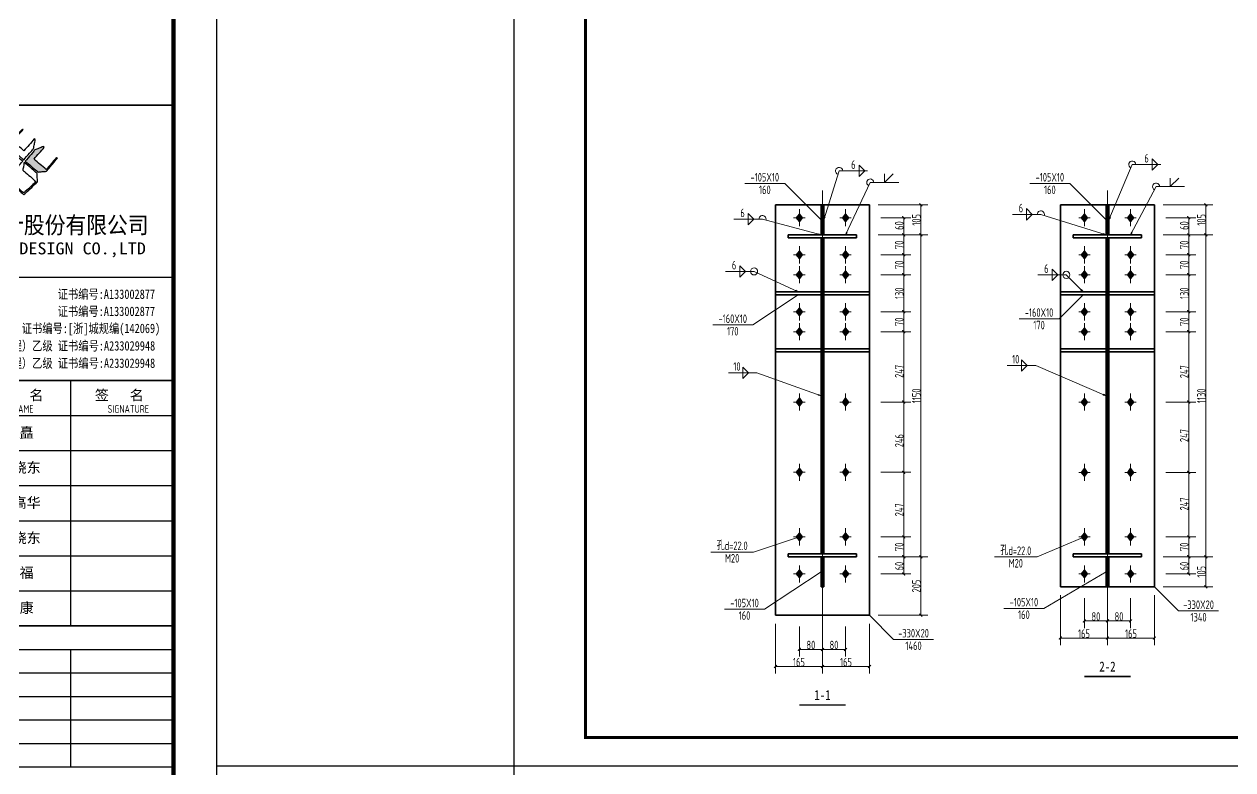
# Model space of a CAD drawing. Extents: x 14475413 to 15955882, y -732572 to -282951.
# Drawn here: x 15542548 to 15584954, y -526357 to -500193 of the extents above; entities that cross this region are included whole.
import ezdxf
from ezdxf.enums import TextEntityAlignment as Align

# ---------------------------------------------------------------- set-up
doc = ezdxf.new("R2010")
doc.units = 0
doc.header["$LTSCALE"] = 1000
doc.header["$MEASUREMENT"] = 0
doc.linetypes.add('线型6', pattern=[8.75, 5, -1.25, 1.25, -1.25])
for name, color, linetype, lineweight in [('10', 7, 'Continuous', 35), ('20', 2, 'Continuous', 35), ('尺寸标注', 9, 'Continuous', 18), ('焊缝标注', 9, 'Continuous', 18), ('螺栓孔标注', 9, 'Continuous', 18), ('钢板标注', 9, 'Continuous', 18)]:
    doc.layers.add(name, color=color, linetype=linetype, lineweight=lineweight)
for name, color, linetype in [('3T_WOOD', 21, 'Continuous'), ('BALCONY', 6, 'Continuous'), ('PUB_TITLE', 4, 'Continuous'), ('TK', 4, 'Continuous')]:
    doc.layers.add(name, color=color, linetype=linetype)
doc.styles.add('-宋体', font='', dxfattribs={"width": 0.8})
doc.styles.add('FromPkpm', font='Pkpmeng', dxfattribs={"width": 0.7, "bigfont": 'hztxt'})
doc.styles.add('HT', font='simhei.ttf', dxfattribs={"width": 0.8})
doc.styles.add('TSSD_REIN', font='tssdeng.shx', dxfattribs={"width": 0.7, "bigfont": 'tssdchn.shx'})
doc.styles.add('图框字体', font='', dxfattribs={"width": 0.8})
doc.styles.add('图签宋体', font='', dxfattribs={"height": 300})
doc.styles.add('图签黑体', font='simhei.ttf', dxfattribs={"height": 550})
doc.styles.get('-宋体').set_extended_font_data('SimSun')
doc.styles.get('图框字体').set_extended_font_data('NSimSun')
doc.styles.get('图签宋体').set_extended_font_data('NSimSun')

# ---------------------------------------------------------------- blocks, each defined once
blk = doc.blocks.new('_ArchTick')
at = {"color": 0, "linetype": 'ByBlock', "const_width": 0.4}
blk.add_lwpolyline([(-0.5, -0.5), (0.5, 0.5)], dxfattribs=at)
blk = doc.blocks.new('GeYuanFrame_62584068', base_point=(20.09, 4.53))
at = {"layer": 'TK'}
blk.add_lwpolyline([(20.09, 4.53), (20.09, 598.53), (1491.09, 598.53), (1491.09, 4.53)], close=True, dxfattribs=at)
at = {"layer": 'TK', "const_width": 1}
blk.add_lwpolyline([(45.09, 588.53), (1481.09, 588.53), (1481.09, 14.53), (45.09, 14.53)], close=True, dxfattribs=at)
blk = doc.blocks.new('A$C053D6479')
at = {"layer": 'PUB_TITLE'}
h = blk.add_hatch(color=256, dxfattribs=at)
h.dxf.hatch_style = 1
edge = h.paths.add_edge_path()
edge.add_spline(control_points=[(1026, 827), (1105, 920), (1188, 1008), (1266, 1102)], knot_values=[13, 13, 13, 13, 14, 14, 14, 14], degree=3, periodic=0)
edge.add_spline(control_points=[(1266, 1102), (1258, 1111), (1249, 1119), (1239, 1116)], knot_values=[12, 12, 12, 12, 13, 13, 13, 13], degree=3, periodic=0)
edge.add_spline(control_points=[(1239, 1116), (1210, 1107), (1179, 1092), (1144, 1077)], knot_values=[11, 11, 11, 11, 12, 12, 12, 12], degree=3, periodic=0)
edge.add_spline(control_points=[(1144, 1077), (1109, 1063), (1069, 1053), (1047, 1038)], knot_values=[10, 10, 10, 10, 11, 11, 11, 11], degree=3, periodic=0)
edge.add_spline(control_points=[(1047, 1038), (1028, 1026), (1007, 992), (991, 972)], knot_values=[9, 9, 9, 9, 10, 10, 10, 10], degree=3, periodic=0)
edge.add_spline(control_points=[(991, 972), (942, 913), (899, 868), (849, 810)], knot_values=[8, 8, 8, 8, 9, 9, 9, 9], degree=3, periodic=0)
edge.add_spline(control_points=[(849, 810), (842, 801), (822, 776), (822, 775)], knot_values=[7, 7, 7, 7, 8, 8, 8, 8], degree=3, periodic=0)
edge.add_spline(control_points=[(822, 775), (823, 771), (848, 752), (859, 744)], knot_values=[6, 6, 6, 6, 7, 7, 7, 7], degree=3, periodic=0)
edge.add_spline(control_points=[(859, 744), (949, 670), (1035, 592), (1122, 521)], knot_values=[5, 5, 5, 5, 6, 6, 6, 6], degree=3, periodic=0)
edge.add_spline(control_points=[(1122, 521), (1153, 527), (1185, 530), (1217, 533)], knot_values=[4, 4, 4, 4, 5, 5, 5, 5], degree=3, periodic=0)
edge.add_spline(control_points=[(1217, 533), (1246, 535), (1293, 532), (1316, 542)], knot_values=[3, 3, 3, 3, 4, 4, 4, 4], degree=3, periodic=0)
edge.add_spline(control_points=[(1316, 542), (1327, 547), (1338, 565), (1349, 579)], knot_values=[2, 2, 2, 2, 3, 3, 3, 3], degree=3, periodic=0)
edge.add_spline(control_points=[(1349, 579), (1423, 670), (1507, 759), (1572, 848)], knot_values=[1, 1, 1, 1, 2, 2, 2, 2], degree=3, periodic=0)
edge.add_spline(control_points=[(1572, 848), (1564, 852), (1561, 861), (1551, 862)], knot_values=[0, 0, 0, 0, 1, 1, 1, 1], degree=3, periodic=0)
edge.add_spline(control_points=[(1551, 862), (1469, 769), (1393, 671), (1310, 579)], knot_values=[15, 15, 15, 15, 16, 16, 16, 16], degree=3, periodic=0)
edge.add_spline(control_points=[(1310, 579), (1216, 662), (1118, 742), (1026, 827)], knot_values=[14, 14, 14, 14, 15, 15, 15, 15], degree=3, periodic=0)
at = {"layer": 'TK'}
for points, knots in [([(1031, 1298), (1066, 1286), (1054, 1262), (1045, 1224), (1036, 1188), (1031, 1158), (1024, 1121), (1020, 1104), (1017, 1085), (1012, 1071), (1004, 1052), (976, 1026), (956, 1003), (906, 946), (866, 899), (814, 839), (806, 829), (789, 806), (787, 806), (777, 804), (728, 856), (719, 864), (651, 922), (580, 978), (514, 1036), (509, 1106), (488, 1176), (479, 1247), (570, 1343), (663, 1436), (758, 1526), (764, 1523), (768, 1518), (774, 1515), (693, 1422), (599, 1343), (520, 1249), (607, 1171), (698, 1096), (789, 1021), (874, 1109), (950, 1206), (1031, 1298)], [0, 0, 0, 0, 1, 1, 1, 2, 2, 2, 3, 3, 3, 4, 4, 4, 5, 5, 5, 6, 6, 6, 7, 7, 7, 8, 8, 8, 9, 9, 9, 10, 10, 10, 11, 11, 11, 12, 12, 12, 13, 13, 13, 14, 14, 14, 14]), ([(555, 949), (624, 891), (699, 833), (760, 773), (689, 691), (614, 604), (539, 517), (529, 505), (516, 487), (506, 482), (492, 475), (469, 472), (452, 467), (416, 456), (383, 448), (342, 438), (323, 433), (297, 422), (293, 440), (291, 452), (313, 470), (322, 480), (400, 566), (477, 652), (553, 736), (460, 815), (366, 894), (270, 970), (183, 883), (101, 791), (16, 703), (-18, 714), (9, 735), (28, 755), (103, 838), (192, 930), (266, 1005), (319, 1009), (387, 1005), (442, 1007), (456, 1008), (472, 1011), (485, 1007), (507, 1000), (534, 967), (555, 949)], [0, 0, 0, 0, 1, 1, 1, 2, 2, 2, 3, 3, 3, 4, 4, 4, 5, 5, 5, 6, 6, 6, 7, 7, 7, 8, 8, 8, 9, 9, 9, 10, 10, 10, 11, 11, 11, 12, 12, 12, 13, 13, 13, 14, 14, 14, 15, 15, 15, 15]), ([(1551, 862), (1561, 861), (1564, 852), (1572, 848), (1507, 759), (1423, 670), (1349, 579), (1338, 565), (1327, 547), (1316, 542), (1293, 532), (1246, 535), (1217, 533), (1185, 530), (1153, 527), (1122, 521), (1035, 592), (949, 670), (859, 744), (848, 752), (823, 771), (822, 775), (822, 776), (842, 801), (849, 810), (899, 868), (942, 913), (991, 972), (1007, 992), (1028, 1026), (1047, 1038), (1069, 1053), (1109, 1063), (1144, 1077), (1179, 1092), (1210, 1107), (1239, 1116), (1249, 1119), (1258, 1111), (1266, 1102), (1188, 1008), (1105, 920), (1026, 827), (1118, 742), (1216, 662), (1310, 579), (1393, 671), (1469, 769), (1551, 862)], [0, 0, 0, 0, 1, 1, 1, 2, 2, 2, 3, 3, 3, 4, 4, 4, 5, 5, 5, 6, 6, 6, 7, 7, 7, 8, 8, 8, 9, 9, 9, 10, 10, 10, 11, 11, 11, 12, 12, 12, 13, 13, 13, 14, 14, 14, 15, 15, 15, 16, 16, 16, 16]), ([(1097, 490), (1100, 425), (1106, 361), (1107, 294), (1018, 207), (925, 121), (830, 33), (818, 21), (800, 0), (787, 0), (768, -1), (725, 49), (712, 60), (662, 103), (616, 143), (568, 186), (545, 207), (518, 224), (499, 250), (501, 259), (511, 261), (516, 267), (609, 192), (696, 111), (785, 33), (883, 118), (977, 208), (1070, 298), (992, 373), (892, 456), (803, 534), (791, 544), (768, 561), (766, 569), (761, 588), (776, 634), (780, 655), (785, 690), (788, 721), (795, 746), (897, 661), (998, 576), (1097, 490)], [0, 0, 0, 0, 1, 1, 1, 2, 2, 2, 3, 3, 3, 4, 4, 4, 5, 5, 5, 6, 6, 6, 7, 7, 7, 8, 8, 8, 9, 9, 9, 10, 10, 10, 11, 11, 11, 12, 12, 12, 13, 13, 13, 14, 14, 14, 14])]:
    blk.add_open_spline(points, degree=3, knots=knots, dxfattribs=at)
blk = doc.blocks.new('GeYuanFrame_55736273', base_point=(20.09, 4.53))
at = {"layer": 'PUB_TITLE'}
for points in [[(1037.09, 235.33), (1037.09, 292.73)], [(1037.09, 202.33), (1037.09, 229.83)]]:
    blk.add_lwpolyline(points, dxfattribs=at)
at = {"layer": 'TK'}
for p, q in [((991.09, 316.93), (1061.09, 316.93)), ((991.09, 284.53), (1061.09, 284.53)), ((991.09, 276.33), (1061.09, 276.33)), ((991.09, 268.13), (1061.09, 268.13)), ((991.09, 259.93), (1061.09, 259.93)), ((991.09, 251.73), (1061.09, 251.73)), ((991.09, 243.53), (1061.09, 243.53)), ((991.09, 235.33), (1061.09, 235.33)), ((991.09, 235.33), (1061.09, 235.33))]:
    blk.add_line(p, q, dxfattribs=at)
blk.add_lwpolyline([(20.09, 4.53), (20.09, 598.53), (1071.09, 598.53), (1071.09, 4.53)], close=True, dxfattribs=at)
at = {"layer": 'TK', "const_width": 1}
blk.add_lwpolyline([(45.09, 588.53), (1061.09, 588.53), (1061.09, 14.53), (45.09, 14.53)], close=True, dxfattribs=at)
at = {"layer": 'TK', "const_width": 0.35}
for points in [[(991.09, 357.14), (1061.09, 357.14)], [(991.09, 292.73), (1061.09, 292.73)], [(991.09, 292.73), (1061.09, 292.73)], [(991.09, 235.33), (1061.09, 235.33)], [(991.09, 202.33), (1061.09, 202.33)]]:
    blk.add_lwpolyline(points, dxfattribs=at)
at = {"layer": 'TK'}
for points in [[(991.09, 292.73), (1061.09, 292.73)], [(991.09, 235.33), (1061.09, 235.33)], [(991.09, 229.83), (1061.09, 229.83)], [(991.09, 224.33), (1061.09, 224.33)], [(991.09, 218.83), (1061.09, 218.83)], [(991.09, 213.33), (1061.09, 213.33)], [(991.09, 207.83), (1061.09, 207.83)], [(991.09, 202.33), (1061.09, 202.33)]]:
    blk.add_lwpolyline(points, dxfattribs=at)
at = {"layer": 'PUB_TITLE', "xscale": 0.01000000000021828, "yscale": 0.01000000000021828, "zscale": 0.01}
blk.add_blockref('A$C053D6479', (1018.19, 336.27), dxfattribs=at)
at = {"layer": 'TK'}
for s, height, style, width, p in [('浙江华越设计股份有限公司', 3.96, 'HT', 0.9, (1026.07, 329.16)), ('ZHEJIANG HOY DESIGN CO.,LTD', 2.8, '图签黑体', 1.11, (1026.06, 323.29))]:
    blk.add_text(s, height=height, dxfattribs=dict(at, style=style, width=width)).set_placement(p, align=Align.MIDDLE)
for s, height, style, width, p in [('建筑行业（建筑工程）甲级           证书编号:A133002877', 2.2, '-宋体', 0.8, (992, 311.83)), ('风景园林工程设计专项甲级           证书编号:A133002877', 2.2, '-宋体', 0.8, (992, 307.81)), ('城乡规划编制资质乙级        证书编号:[浙]城规编(142069)', 2.2, '-宋体', 0.8, (992, 303.82)), ('市政行业（给水工程、排水工程）乙级 证书编号:A233029948', 2.2, '-宋体', 0.8, (992, 299.74)), ('市政行业（道路工程、桥梁工程）乙级 证书编号:A233029948', 2.2, '-宋体', 0.8, (992, 295.69)), ('NAME', 1.8, 'TSSD_REIN', 0.7, (1023.51, 285.17)), ('SIGNATURE', 1.8, 'TSSD_REIN', 0.7, (1045.66, 285.17))]:
    blk.add_text(s, height=height, dxfattribs=dict(at, style=style, width=width)).set_placement(p)
at = {"layer": 'TK', "style": '图签宋体'}
for s, p in [('姓   名', (1019.2, 288.09)), ('签   名', (1042.68, 288.09))]:
    blk.add_text(s, height=2.4, dxfattribs=at).set_placement(p)
at = {"layer": 'TK', "char_height": 2.4, "width": 24, "attachment_point": 5, "style": '图签宋体'}
for s, insert in [('张矗', (1025.09, 280.4)), ('顾晓东', (1025.09, 272.23)), ('钟高华', (1025.09, 264.03)), ('顾晓东', (1025.09, 255.76)), ('李福', (1025.09, 247.63)), ('杨康', (1025.09, 239.43))]:
    blk.add_mtext(s, dxfattribs=dict(at, insert=insert))

msp = doc.modelspace()

# ---------------------------------------------------------------- hatches: boundary and pattern name
at = {"layer": '10'}
for points in [[(15569745.6, -506854.9), (15569645.6, -506984.9), (15569745.6, -507114.9), (15569845.6, -506984.9)], [(15571365.6, -506854.9), (15571265.6, -506984.9), (15571365.6, -507114.9), (15571465.6, -506984.9)], [(15579745.6, -506854.9), (15579645.6, -506984.9), (15579745.6, -507114.9), (15579845.6, -506984.9)], [(15581365.6, -506854.9), (15581265.6, -506984.9), (15581365.6, -507114.9), (15581465.6, -506984.9)], [(15569745.6, -508154.9), (15569645.6, -508284.9), (15569745.6, -508414.9), (15569845.6, -508284.9)], [(15571365.6, -508154.9), (15571265.6, -508284.9), (15571365.6, -508414.9), (15571465.6, -508284.9)], [(15579745.6, -508154.9), (15579645.6, -508284.9), (15579745.6, -508414.9), (15579845.6, -508284.9)], [(15581365.6, -508154.9), (15581265.6, -508284.9), (15581365.6, -508414.9), (15581465.6, -508284.9)], [(15569745.6, -508854.9), (15569645.6, -508984.9), (15569745.6, -509114.9), (15569845.6, -508984.9)], [(15571365.6, -508854.9), (15571265.6, -508984.9), (15571365.6, -509114.9), (15571465.6, -508984.9)], [(15579745.6, -508854.9), (15579645.6, -508984.9), (15579745.6, -509114.9), (15579845.6, -508984.9)], [(15581365.6, -508854.9), (15581265.6, -508984.9), (15581365.6, -509114.9), (15581465.6, -508984.9)], [(15569745.6, -510154.9), (15569645.6, -510284.9), (15569745.6, -510414.9), (15569845.6, -510284.9)], [(15571365.6, -510154.9), (15571265.6, -510284.9), (15571365.6, -510414.9), (15571465.6, -510284.9)], [(15579745.6, -510154.9), (15579645.6, -510284.9), (15579745.6, -510414.9), (15579845.6, -510284.9)], [(15581365.6, -510154.9), (15581265.6, -510284.9), (15581365.6, -510414.9), (15581465.6, -510284.9)], [(15569745.6, -510854.9), (15569645.6, -510984.9), (15569745.6, -511114.9), (15569845.6, -510984.9)], [(15571365.6, -510854.9), (15571265.6, -510984.9), (15571365.6, -511114.9), (15571465.6, -510984.9)], [(15579745.6, -510854.9), (15579645.6, -510984.9), (15579745.6, -511114.9), (15579845.6, -510984.9)], [(15581365.6, -510854.9), (15581265.6, -510984.9), (15581365.6, -511114.9), (15581465.6, -510984.9)], [(15569745.6, -513320.9), (15569645.6, -513450.9), (15569745.6, -513580.9), (15569845.6, -513450.9)], [(15571365.6, -513320.9), (15571265.6, -513450.9), (15571365.6, -513580.9), (15571465.6, -513450.9)], [(15579745.6, -513321.9), (15579645.6, -513451.9), (15579745.6, -513581.9), (15579845.6, -513451.9)], [(15581365.6, -513321.9), (15581265.6, -513451.9), (15581365.6, -513581.9), (15581465.6, -513451.9)], [(15569745.6, -515786.9), (15569645.6, -515916.9), (15569745.6, -516046.9), (15569845.6, -515916.9)], [(15571365.6, -515786.9), (15571265.6, -515916.9), (15571365.6, -516046.9), (15571465.6, -515916.9)], [(15579745.6, -515788.9), (15579645.6, -515918.9), (15579745.6, -516048.9), (15579845.6, -515918.9)], [(15581365.6, -515788.9), (15581265.6, -515918.9), (15581365.6, -516048.9), (15581465.6, -515918.9)], [(15569745.6, -518052.4), (15569645.6, -518182.4), (15569745.6, -518312.4), (15569845.6, -518182.4)], [(15571365.6, -518052.4), (15571265.6, -518182.4), (15571365.6, -518312.4), (15571465.6, -518182.4)], [(15579745.6, -518052.4), (15579645.6, -518182.4), (15579745.6, -518312.4), (15579845.6, -518182.4)], [(15581365.6, -518052.4), (15581265.6, -518182.4), (15581365.6, -518312.4), (15581465.6, -518182.4)], [(15569745.6, -519352.4), (15569645.6, -519482.4), (15569745.6, -519612.4), (15569845.6, -519482.4)], [(15571365.6, -519352.4), (15571265.6, -519482.4), (15571365.6, -519612.4), (15571465.6, -519482.4)], [(15579745.6, -519352.4), (15579645.6, -519482.4), (15579745.6, -519612.4), (15579845.6, -519482.4)], [(15581365.6, -519352.4), (15581265.6, -519482.4), (15581365.6, -519612.4), (15581465.6, -519482.4)]]:
    msp.add_hatch(color=1, dxfattribs=at).paths.add_polyline_path(points)
at = {"layer": '焊缝标注'}
for points in [[(15570605.6, -507059.9), (15570649.7, -506968.9), (15570621.1, -506960)], [(15580605.6, -507059.9), (15580658.4, -506973.7), (15580630.8, -506962)], [(15570505.6, -507584.9), (15570412.9, -507544.5), (15570405.1, -507573.5)], [(15571365.6, -507584.9), (15571421.9, -507500.9), (15571394.7, -507488.1)], [(15580505.6, -507584.9), (15580414.7, -507540.6), (15580405.7, -507569.2)], [(15581365.6, -507584.9), (15581425.7, -507503.5), (15581399.1, -507489.5)], [(15569705.6, -509584.9), (15569621.1, -509529.3), (15569608.6, -509556.5)], [(15579705.6, -509584.9), (15579645.6, -509503.5), (15579624.4, -509524.7)], [(15570505.6, -513233.7), (15570416.6, -513185.7), (15570406.5, -513213.9)], [(15580505.6, -513233.7), (15580419.7, -513180.3), (15580407.9, -513207.8)]]:
    msp.add_hatch(color=256, dxfattribs=at).paths.add_polyline_path(points)

# ---------------------------------------------------------------- linework, layer by layer
at = {"layer": '10', "linetype": '线型6', "lineweight": 18, "ltscale": 100}
for p, q in [((15570555.6, -521432.4), (15570555.6, -506032.4)), ((15580555.6, -520432.4), (15580555.6, -506032.4))]:
    msp.add_line(p, q, dxfattribs=at)
at = {"layer": '10', "color": 9, "lineweight": 18, "ltscale": 100}
for p, q in [((15569745.6, -506684.9), (15569745.6, -507284.9)), ((15571365.6, -506684.9), (15571365.6, -507284.9)), ((15579745.6, -506684.9), (15579745.6, -507284.9)), ((15581365.6, -506684.9), (15581365.6, -507284.9)), ((15569945.6, -506984.9), (15569545.6, -506984.9)), ((15571565.6, -506984.9), (15571165.6, -506984.9)), ((15579945.6, -506984.9), (15579545.6, -506984.9)), ((15581565.6, -506984.9), (15581165.6, -506984.9)), ((15569745.6, -507984.9), (15569745.6, -508584.9)), ((15571365.6, -507984.9), (15571365.6, -508584.9)), ((15579745.6, -507984.9), (15579745.6, -508584.9)), ((15581365.6, -507984.9), (15581365.6, -508584.9)), ((15569945.6, -508284.9), (15569545.6, -508284.9)), ((15571565.6, -508284.9), (15571165.6, -508284.9)), ((15579945.6, -508284.9), (15579545.6, -508284.9)), ((15581565.6, -508284.9), (15581165.6, -508284.9)), ((15569745.6, -508684.9), (15569745.6, -509284.9)), ((15571365.6, -508684.9), (15571365.6, -509284.9)), ((15579745.6, -508684.9), (15579745.6, -509284.9)), ((15581365.6, -508684.9), (15581365.6, -509284.9)), ((15569945.6, -508984.9), (15569545.6, -508984.9)), ((15571565.6, -508984.9), (15571165.6, -508984.9)), ((15579945.6, -508984.9), (15579545.6, -508984.9)), ((15581565.6, -508984.9), (15581165.6, -508984.9)), ((15569745.6, -509984.9), (15569745.6, -510584.9)), ((15571365.6, -509984.9), (15571365.6, -510584.9)), ((15579745.6, -509984.9), (15579745.6, -510584.9)), ((15581365.6, -509984.9), (15581365.6, -510584.9)), ((15569945.6, -510284.9), (15569545.6, -510284.9)), ((15571565.6, -510284.9), (15571165.6, -510284.9)), ((15579945.6, -510284.9), (15579545.6, -510284.9)), ((15581565.6, -510284.9), (15581165.6, -510284.9)), ((15569945.6, -510984.9), (15569545.6, -510984.9)), ((15569745.6, -510684.9), (15569745.6, -511284.9)), ((15571565.6, -510984.9), (15571165.6, -510984.9)), ((15571365.6, -510684.9), (15571365.6, -511284.9)), ((15579945.6, -510984.9), (15579545.6, -510984.9)), ((15579745.6, -510684.9), (15579745.6, -511284.9)), ((15581565.6, -510984.9), (15581165.6, -510984.9)), ((15581365.6, -510684.9), (15581365.6, -511284.9)), ((15569945.6, -513450.9), (15569545.6, -513450.9)), ((15569745.6, -513150.9), (15569745.6, -513750.9)), ((15571565.6, -513450.9), (15571165.6, -513450.9)), ((15571365.6, -513150.9), (15571365.6, -513750.9)), ((15579945.6, -513451.9), (15579545.6, -513451.9)), ((15579745.6, -513151.9), (15579745.6, -513751.9)), ((15581565.6, -513451.9), (15581165.6, -513451.9)), ((15581365.6, -513151.9), (15581365.6, -513751.9)), ((15569745.6, -515616.9), (15569745.6, -516216.9)), ((15571365.6, -515616.9), (15571365.6, -516216.9)), ((15579745.6, -515618.9), (15579745.6, -516218.9)), ((15581365.6, -515618.9), (15581365.6, -516218.9)), ((15569945.6, -515916.9), (15569545.6, -515916.9)), ((15571565.6, -515916.9), (15571165.6, -515916.9)), ((15579945.6, -515918.9), (15579545.6, -515918.9)), ((15581565.6, -515918.9), (15581165.6, -515918.9)), ((15569945.6, -518182.4), (15569545.6, -518182.4)), ((15569745.6, -517882.4), (15569745.6, -518482.4)), ((15571565.6, -518182.4), (15571165.6, -518182.4)), ((15571365.6, -517882.4), (15571365.6, -518482.4)), ((15579945.6, -518182.4), (15579545.6, -518182.4)), ((15579745.6, -517882.4), (15579745.6, -518482.4)), ((15581565.6, -518182.4), (15581165.6, -518182.4)), ((15581365.6, -517882.4), (15581365.6, -518482.4)), ((15569745.6, -519182.4), (15569745.6, -519782.4)), ((15571365.6, -519182.4), (15571365.6, -519782.4)), ((15579745.6, -519182.4), (15579745.6, -519782.4)), ((15581365.6, -519182.4), (15581365.6, -519782.4)), ((15569945.6, -519482.4), (15569545.6, -519482.4)), ((15571565.6, -519482.4), (15571165.6, -519482.4)), ((15579945.6, -519482.4), (15579545.6, -519482.4)), ((15581565.6, -519482.4), (15581165.6, -519482.4))]:
    msp.add_line(p, q, dxfattribs=at)
at = {"layer": '10', "color": 3, "lineweight": 35, "ltscale": 100}
for p, q in [((15571755.6, -507584.9), (15569355.6, -507584.9)), ((15569355.6, -507584.9), (15569355.6, -507684.9)), ((15571755.6, -507684.9), (15571755.6, -507584.9)), ((15581755.6, -507584.9), (15579355.6, -507584.9)), ((15579355.6, -507584.9), (15579355.6, -507684.9)), ((15581755.6, -507684.9), (15581755.6, -507584.9)), ((15569355.6, -507684.9), (15571755.6, -507684.9)), ((15570505.6, -518782.4), (15570505.6, -507684.9)), ((15570605.6, -518782.4), (15570605.6, -507684.9)), ((15579355.6, -507684.9), (15581755.6, -507684.9)), ((15580505.6, -518782.4), (15580505.6, -507684.9)), ((15580605.6, -518782.4), (15580605.6, -507684.9)), ((15571755.6, -518782.4), (15569355.6, -518782.4)), ((15569355.6, -518782.4), (15569355.6, -518882.4)), ((15569355.6, -518882.4), (15571755.6, -518882.4)), ((15571755.6, -518882.4), (15571755.6, -518782.4)), ((15581755.6, -518782.4), (15579355.6, -518782.4)), ((15579355.6, -518782.4), (15579355.6, -518882.4)), ((15579355.6, -518882.4), (15581755.6, -518882.4)), ((15581755.6, -518882.4), (15581755.6, -518782.4))]:
    msp.add_line(p, q, dxfattribs=at)
at = {"layer": '10', "color": 1, "linetype": 'Continuous'}
for points in [[(15569745.6, -506854.9), (15569645.6, -506984.9), (15569745.6, -507114.9), (15569845.6, -506984.9)], [(15571365.6, -506854.9), (15571265.6, -506984.9), (15571365.6, -507114.9), (15571465.6, -506984.9)], [(15579745.6, -506854.9), (15579645.6, -506984.9), (15579745.6, -507114.9), (15579845.6, -506984.9)], [(15581365.6, -506854.9), (15581265.6, -506984.9), (15581365.6, -507114.9), (15581465.6, -506984.9)], [(15569745.6, -508154.9), (15569645.6, -508284.9), (15569745.6, -508414.9), (15569845.6, -508284.9)], [(15571365.6, -508154.9), (15571265.6, -508284.9), (15571365.6, -508414.9), (15571465.6, -508284.9)], [(15579745.6, -508154.9), (15579645.6, -508284.9), (15579745.6, -508414.9), (15579845.6, -508284.9)], [(15581365.6, -508154.9), (15581265.6, -508284.9), (15581365.6, -508414.9), (15581465.6, -508284.9)], [(15569745.6, -508854.9), (15569645.6, -508984.9), (15569745.6, -509114.9), (15569845.6, -508984.9)], [(15571365.6, -508854.9), (15571265.6, -508984.9), (15571365.6, -509114.9), (15571465.6, -508984.9)], [(15579745.6, -508854.9), (15579645.6, -508984.9), (15579745.6, -509114.9), (15579845.6, -508984.9)], [(15581365.6, -508854.9), (15581265.6, -508984.9), (15581365.6, -509114.9), (15581465.6, -508984.9)], [(15569745.6, -510154.9), (15569645.6, -510284.9), (15569745.6, -510414.9), (15569845.6, -510284.9)], [(15571365.6, -510154.9), (15571265.6, -510284.9), (15571365.6, -510414.9), (15571465.6, -510284.9)], [(15579745.6, -510154.9), (15579645.6, -510284.9), (15579745.6, -510414.9), (15579845.6, -510284.9)], [(15581365.6, -510154.9), (15581265.6, -510284.9), (15581365.6, -510414.9), (15581465.6, -510284.9)], [(15569745.6, -510854.9), (15569645.6, -510984.9), (15569745.6, -511114.9), (15569845.6, -510984.9)], [(15571365.6, -510854.9), (15571265.6, -510984.9), (15571365.6, -511114.9), (15571465.6, -510984.9)], [(15579745.6, -510854.9), (15579645.6, -510984.9), (15579745.6, -511114.9), (15579845.6, -510984.9)], [(15581365.6, -510854.9), (15581265.6, -510984.9), (15581365.6, -511114.9), (15581465.6, -510984.9)], [(15569745.6, -513320.9), (15569645.6, -513450.9), (15569745.6, -513580.9), (15569845.6, -513450.9)], [(15571365.6, -513320.9), (15571265.6, -513450.9), (15571365.6, -513580.9), (15571465.6, -513450.9)], [(15579745.6, -513321.9), (15579645.6, -513451.9), (15579745.6, -513581.9), (15579845.6, -513451.9)], [(15581365.6, -513321.9), (15581265.6, -513451.9), (15581365.6, -513581.9), (15581465.6, -513451.9)], [(15569745.6, -515786.9), (15569645.6, -515916.9), (15569745.6, -516046.9), (15569845.6, -515916.9)], [(15571365.6, -515786.9), (15571265.6, -515916.9), (15571365.6, -516046.9), (15571465.6, -515916.9)], [(15579745.6, -515788.9), (15579645.6, -515918.9), (15579745.6, -516048.9), (15579845.6, -515918.9)], [(15581365.6, -515788.9), (15581265.6, -515918.9), (15581365.6, -516048.9), (15581465.6, -515918.9)], [(15569745.6, -518052.4), (15569645.6, -518182.4), (15569745.6, -518312.4), (15569845.6, -518182.4)], [(15571365.6, -518052.4), (15571265.6, -518182.4), (15571365.6, -518312.4), (15571465.6, -518182.4)], [(15579745.6, -518052.4), (15579645.6, -518182.4), (15579745.6, -518312.4), (15579845.6, -518182.4)], [(15581365.6, -518052.4), (15581265.6, -518182.4), (15581365.6, -518312.4), (15581465.6, -518182.4)], [(15569745.6, -519352.4), (15569645.6, -519482.4), (15569745.6, -519612.4), (15569845.6, -519482.4)], [(15571365.6, -519352.4), (15571265.6, -519482.4), (15571365.6, -519612.4), (15571465.6, -519482.4)], [(15579745.6, -519352.4), (15579645.6, -519482.4), (15579745.6, -519612.4), (15579845.6, -519482.4)], [(15581365.6, -519352.4), (15581265.6, -519482.4), (15581365.6, -519612.4), (15581465.6, -519482.4)]]:
    msp.add_lwpolyline(points, close=True, dxfattribs=at)
at = {"layer": '10', "lineweight": 35, "ltscale": 100, "const_width": 50}
for points in [[(15579745.6, -523082.4), (15581365.6, -523082.4)], [(15569745.6, -524082.4), (15571365.6, -524082.4)]]:
    msp.add_lwpolyline(points, dxfattribs=at)
at = {"layer": '20', "lineweight": 35, "ltscale": 100}
for p, q in [((15572205.6, -506532.4), (15568905.6, -506532.4)), ((15568905.6, -506532.4), (15568905.6, -520932.4)), ((15570605.6, -506534.9), (15570505.6, -506534.9)), ((15570505.6, -506534.9), (15570505.6, -507584.9)), ((15570605.6, -507584.9), (15570605.6, -506534.9)), ((15572205.6, -520932.4), (15572205.6, -506532.4)), ((15582205.6, -506532.4), (15578905.6, -506532.4)), ((15578905.6, -506532.4), (15578905.6, -519932.4)), ((15580605.6, -506534.9), (15580505.6, -506534.9)), ((15580505.6, -506534.9), (15580505.6, -507584.9)), ((15580605.6, -507584.9), (15580605.6, -506534.9)), ((15582205.6, -519932.4), (15582205.6, -506532.4)), ((15570505.6, -507584.9), (15570605.6, -507584.9)), ((15580505.6, -507584.9), (15580605.6, -507584.9)), ((15570505.6, -509584.9), (15568905.6, -509584.9)), ((15568905.6, -509584.9), (15568905.6, -509684.9)), ((15568905.6, -509684.9), (15570505.6, -509684.9)), ((15570505.6, -509684.9), (15570505.6, -509584.9)), ((15570605.6, -509584.9), (15572205.6, -509584.9)), ((15570605.6, -509684.9), (15570605.6, -509584.9)), ((15572205.6, -509684.9), (15570605.6, -509684.9)), ((15572205.6, -509584.9), (15572205.6, -509684.9)), ((15580505.6, -509584.9), (15578905.6, -509584.9)), ((15578905.6, -509584.9), (15578905.6, -509684.9)), ((15578905.6, -509684.9), (15580505.6, -509684.9)), ((15580505.6, -509684.9), (15580505.6, -509584.9)), ((15580605.6, -509584.9), (15582205.6, -509584.9)), ((15580605.6, -509684.9), (15580605.6, -509584.9)), ((15582205.6, -509684.9), (15580605.6, -509684.9)), ((15582205.6, -509584.9), (15582205.6, -509684.9)), ((15570505.6, -511584.9), (15568905.6, -511584.9)), ((15568905.6, -511584.9), (15568905.6, -511684.9)), ((15568905.6, -511684.9), (15570505.6, -511684.9)), ((15570505.6, -511684.9), (15570505.6, -511584.9)), ((15570605.6, -511584.9), (15572205.6, -511584.9)), ((15570605.6, -511684.9), (15570605.6, -511584.9)), ((15572205.6, -511684.9), (15570605.6, -511684.9)), ((15572205.6, -511584.9), (15572205.6, -511684.9)), ((15580505.6, -511584.9), (15578905.6, -511584.9)), ((15578905.6, -511584.9), (15578905.6, -511684.9)), ((15578905.6, -511684.9), (15580505.6, -511684.9)), ((15580505.6, -511684.9), (15580505.6, -511584.9)), ((15580605.6, -511584.9), (15582205.6, -511584.9)), ((15580605.6, -511684.9), (15580605.6, -511584.9)), ((15582205.6, -511684.9), (15580605.6, -511684.9)), ((15582205.6, -511584.9), (15582205.6, -511684.9)), ((15570505.6, -518882.4), (15570605.6, -518882.4)), ((15570505.6, -519932.4), (15570505.6, -518882.4)), ((15570605.6, -518882.4), (15570605.6, -519932.4)), ((15580505.6, -518882.4), (15580605.6, -518882.4)), ((15580505.6, -519932.4), (15580505.6, -518882.4)), ((15580605.6, -518882.4), (15580605.6, -519932.4)), ((15570605.6, -519932.4), (15570505.6, -519932.4)), ((15578905.6, -519932.4), (15582205.6, -519932.4)), ((15580605.6, -519932.4), (15580505.6, -519932.4)), ((15568905.6, -520932.4), (15572205.6, -520932.4))]:
    msp.add_line(p, q, dxfattribs=at)
at = {"layer": 'BALCONY', "ltscale": 0.5}
msp.add_lwpolyline([(15549290.1, -536393.7), (15559744.5, -536393.7), (15559744.5, -526225.4), (15549290.1, -526225.4)], close=True, dxfattribs=at)
at = {"layer": '尺寸标注', "linetype": 'Continuous', "lineweight": 18}
for p, q in [((15572505.6, -506532.4), (15574255.6, -506532.4)), ((15574005.6, -507584.9), (15574005.6, -506532.4)), ((15582505.6, -506532.4), (15584255.6, -506532.4)), ((15584005.6, -507584.9), (15584005.6, -506532.4)), ((15572605.6, -506984.9), (15573655.6, -506984.9)), ((15573405.6, -507584.9), (15573405.6, -506984.9)), ((15582605.6, -506984.9), (15583655.6, -506984.9)), ((15583405.6, -507584.9), (15583405.6, -506984.9)), ((15572505.6, -507584.9), (15574255.6, -507584.9)), ((15572505.6, -507584.9), (15574255.6, -507584.9)), ((15572605.6, -507584.9), (15573655.6, -507584.9)), ((15572605.6, -507584.9), (15573655.6, -507584.9)), ((15573405.6, -508284.9), (15573405.6, -507584.9)), ((15574005.6, -518882.4), (15574005.6, -507584.9)), ((15582505.6, -507584.9), (15584255.6, -507584.9)), ((15582505.6, -507584.9), (15584255.6, -507584.9)), ((15582605.6, -507584.9), (15583655.6, -507584.9)), ((15582605.6, -507584.9), (15583655.6, -507584.9)), ((15583405.6, -508284.9), (15583405.6, -507584.9)), ((15584005.6, -518882.4), (15584005.6, -507584.9)), ((15572605.6, -508284.9), (15573655.6, -508284.9)), ((15572605.6, -508284.9), (15573655.6, -508284.9)), ((15573405.6, -508984.9), (15573405.6, -508284.9)), ((15582605.6, -508284.9), (15583655.6, -508284.9)), ((15582605.6, -508284.9), (15583655.6, -508284.9)), ((15583405.6, -508984.9), (15583405.6, -508284.9)), ((15572605.6, -508984.9), (15573655.6, -508984.9)), ((15572605.6, -508984.9), (15573655.6, -508984.9)), ((15573405.6, -510284.9), (15573405.6, -508984.9)), ((15582605.6, -508984.9), (15583655.6, -508984.9)), ((15582605.6, -508984.9), (15583655.6, -508984.9)), ((15583405.6, -510284.9), (15583405.6, -508984.9)), ((15572605.6, -510284.9), (15573655.6, -510284.9)), ((15572605.6, -510284.9), (15573655.6, -510284.9)), ((15573405.6, -510984.9), (15573405.6, -510284.9)), ((15582605.6, -510284.9), (15583655.6, -510284.9)), ((15582605.6, -510284.9), (15583655.6, -510284.9)), ((15583405.6, -510984.9), (15583405.6, -510284.9)), ((15572605.6, -510984.9), (15573655.6, -510984.9)), ((15572605.6, -510984.9), (15573655.6, -510984.9)), ((15573405.6, -514584.9), (15573405.6, -510984.9)), ((15582605.6, -510984.9), (15583655.6, -510984.9)), ((15582605.6, -510984.9), (15583655.6, -510984.9)), ((15583405.6, -514584.9), (15583405.6, -510984.9)), ((15572605.6, -513450.9), (15573655.6, -513450.9)), ((15572605.6, -513450.9), (15573655.6, -513450.9)), ((15582605.6, -513451.9), (15583655.6, -513451.9)), ((15582605.6, -513451.9), (15583655.6, -513451.9)), ((15573405.6, -518182.4), (15573405.6, -514584.9)), ((15583405.6, -518182.4), (15583405.6, -514584.9)), ((15572605.6, -515916.9), (15573655.6, -515916.9)), ((15572605.6, -515916.9), (15573655.6, -515916.9)), ((15582605.6, -515918.9), (15583655.6, -515918.9)), ((15582605.6, -515918.9), (15583655.6, -515918.9)), ((15572605.6, -518182.4), (15573655.6, -518182.4)), ((15572605.6, -518182.4), (15573655.6, -518182.4)), ((15573405.6, -518882.4), (15573405.6, -518182.4)), ((15582605.6, -518182.4), (15583655.6, -518182.4)), ((15582605.6, -518182.4), (15583655.6, -518182.4)), ((15583405.6, -518882.4), (15583405.6, -518182.4)), ((15572505.6, -518882.4), (15574255.6, -518882.4)), ((15572505.6, -518882.4), (15574255.6, -518882.4)), ((15572605.6, -518882.4), (15573655.6, -518882.4)), ((15572605.6, -518882.4), (15573655.6, -518882.4)), ((15573405.6, -518882.4), (15573405.6, -519482.4)), ((15574005.6, -520932.4), (15574005.6, -518882.4)), ((15582505.6, -518882.4), (15584255.6, -518882.4)), ((15582505.6, -518882.4), (15584255.6, -518882.4)), ((15582605.6, -518882.4), (15583655.6, -518882.4)), ((15582605.6, -518882.4), (15583655.6, -518882.4)), ((15583405.6, -518882.4), (15583405.6, -519482.4)), ((15584005.6, -519932.4), (15584005.6, -518882.4)), ((15572605.6, -519482.4), (15573655.6, -519482.4)), ((15582605.6, -519482.4), (15583655.6, -519482.4)), ((15578905.6, -520232.4), (15578905.6, -521982.4)), ((15580555.6, -520232.4), (15580555.6, -521982.4)), ((15580555.6, -520232.4), (15580555.6, -521982.4)), ((15582205.6, -520232.4), (15582205.6, -521982.4)), ((15582505.6, -519932.4), (15584255.6, -519932.4)), ((15579745.6, -520332.4), (15579745.6, -521382.4)), ((15580555.6, -520332.4), (15580555.6, -521382.4)), ((15580555.6, -520332.4), (15580555.6, -521382.4)), ((15581365.6, -520332.4), (15581365.6, -521382.4)), ((15572505.6, -520932.4), (15574255.6, -520932.4)), ((15579745.6, -521132.4), (15580555.6, -521132.4)), ((15580555.6, -521132.4), (15581365.6, -521132.4)), ((15568905.6, -521232.4), (15568905.6, -522982.4)), ((15569745.6, -521332.4), (15569745.6, -522382.4)), ((15570555.6, -521232.4), (15570555.6, -522982.4)), ((15570555.6, -521232.4), (15570555.6, -522982.4)), ((15570555.6, -521332.4), (15570555.6, -522382.4)), ((15570555.6, -521332.4), (15570555.6, -522382.4)), ((15571365.6, -521332.4), (15571365.6, -522382.4)), ((15572205.6, -521232.4), (15572205.6, -522982.4)), ((15578905.6, -521732.4), (15580555.6, -521732.4)), ((15580555.6, -521732.4), (15582205.6, -521732.4)), ((15569745.6, -522132.4), (15570555.6, -522132.4)), ((15570555.6, -522132.4), (15571365.6, -522132.4)), ((15568905.6, -522732.4), (15570555.6, -522732.4)), ((15570555.6, -522732.4), (15572205.6, -522732.4))]:
    msp.add_line(p, q, dxfattribs=at)
at = {"layer": '焊缝标注', "lineweight": 18, "ltscale": 100}
for p, q in [((15582127, -504919.3), (15582327, -505119.3)), ((15582127, -505119.3), (15582127, -504919.3)), ((15570605.6, -507059.9), (15571141.1, -505341.8)), ((15571141.1, -505341.8), (15572141.1, -505341.8)), ((15571841.1, -505141.8), (15572041.1, -505341.8)), ((15571841.1, -505341.8), (15571841.1, -505141.8)), ((15571841.1, -505541.8), (15572041.1, -505341.8)), ((15571841.1, -505341.8), (15571841.1, -505541.8)), ((15572732.3, -505748.8), (15572732.3, -505448.8)), ((15572732.3, -505748.8), (15573032.3, -505448.8)), ((15580605.6, -507059.9), (15581427, -505119.3)), ((15581427, -505119.3), (15582427, -505119.3)), ((15582127, -505319.3), (15582327, -505119.3)), ((15582127, -505119.3), (15582127, -505319.3)), ((15571365.6, -507584.9), (15572232.3, -505748.8)), ((15572232.3, -505748.8), (15573232.3, -505748.8)), ((15581365.6, -507584.9), (15582260.3, -505894.3)), ((15582260.3, -505894.3), (15583260.3, -505894.3)), ((15582760.3, -505894.3), (15582760.3, -505594.3)), ((15582760.3, -505894.3), (15583060.3, -505594.3)), ((15577918.6, -506865.5), (15577718.6, -506665.5)), ((15577718.6, -506865.5), (15577718.6, -506665.5)), ((15568451.9, -507034.7), (15567451.9, -507034.7)), ((15568151.9, -507034.7), (15567951.9, -506834.7)), ((15567951.9, -507034.7), (15567951.9, -506834.7)), ((15568151.9, -507034.7), (15567951.9, -507234.7)), ((15567951.9, -507034.7), (15567951.9, -507234.7)), ((15570505.6, -507584.9), (15568451.9, -507034.7)), ((15578218.6, -506865.5), (15577218.6, -506865.5)), ((15577918.6, -506865.5), (15577718.6, -507065.5)), ((15577718.6, -506865.5), (15577718.6, -507065.5)), ((15580505.6, -507584.9), (15578218.6, -506865.5)), ((15568156.1, -508868.4), (15567156.1, -508868.4)), ((15567856.1, -508868.4), (15567656.1, -508668.4)), ((15567656.1, -508868.4), (15567656.1, -508668.4)), ((15567856.1, -508868.4), (15567656.1, -509068.4)), ((15567656.1, -508868.4), (15567656.1, -509068.4)), ((15569705.6, -509584.9), (15568156.1, -508868.4)), ((15578812.4, -508990.2), (15578612.4, -508790.2)), ((15578612.4, -508990.2), (15578612.4, -508790.2)), ((15579112.4, -508990.2), (15578112.4, -508990.2)), ((15578812.4, -508990.2), (15578612.4, -509190.2)), ((15578612.4, -508990.2), (15578612.4, -509190.2)), ((15579705.6, -509584.9), (15579112.4, -508990.2)), ((15567956.6, -512424), (15567756.6, -512224)), ((15567756.6, -512424), (15567756.6, -512224)), ((15578036.8, -512169.4), (15577036.8, -512169.4)), ((15577736.8, -512169.4), (15577536.8, -511969.4)), ((15577536.8, -512169.4), (15577536.8, -511969.4)), ((15577736.8, -512169.4), (15577536.8, -512369.4)), ((15577536.8, -512169.4), (15577536.8, -512369.4)), ((15580505.6, -513233.7), (15578036.8, -512169.4)), ((15568256.6, -512424), (15567256.6, -512424)), ((15567956.6, -512424), (15567756.6, -512624)), ((15567756.6, -512424), (15567756.6, -512624)), ((15570505.6, -513233.7), (15568256.6, -512424))]:
    msp.add_line(p, q, dxfattribs=at)
at = {"layer": '焊缝标注', "linetype": 'Continuous'}
for points in [[(15570605.6, -507059.9), (15570649.7, -506968.9), (15570621.1, -506960)], [(15580605.6, -507059.9), (15580658.4, -506973.7), (15580630.8, -506962)], [(15570505.6, -507584.9), (15570412.9, -507544.5), (15570405.1, -507573.5)], [(15571365.6, -507584.9), (15571421.9, -507500.9), (15571394.7, -507488.1)], [(15580505.6, -507584.9), (15580414.7, -507540.6), (15580405.7, -507569.2)], [(15581365.6, -507584.9), (15581425.7, -507503.5), (15581399.1, -507489.5)], [(15569705.6, -509584.9), (15569621.1, -509529.3), (15569608.6, -509556.5)], [(15579705.6, -509584.9), (15579645.6, -509503.5), (15579624.4, -509524.7)], [(15570505.6, -513233.7), (15570416.6, -513185.7), (15570406.5, -513213.9)], [(15580505.6, -513233.7), (15580419.7, -513180.3), (15580407.9, -513207.8)]]:
    msp.add_lwpolyline(points, close=True, dxfattribs=at)
at = {"layer": '焊缝标注', "lineweight": 18, "ltscale": 100}
for centre in [(15568156.1, -508868.4), (15579112.4, -508990.2)]:
    msp.add_circle(centre, 125, dxfattribs=at)
for centre, start, end in [((15581427, -505119.3), 0, 247.05937), ((15571141.1, -505341.8), 0, 252.69006), ((15572232.3, -505748.8), 0, 244.7323), ((15582260.3, -505894.3), 0, 242.11295), ((15578218.6, -506865.5), 342.53854, 180), ((15568451.9, -507034.7), 345.00095, 180)]:
    msp.add_arc(centre, 125, start, end, dxfattribs=at)
at = {"layer": '螺栓孔标注', "lineweight": 18, "ltscale": 100}
for p, q in [((15569745.6, -518182.4), (15568137.4, -518714.6)), ((15579745.6, -518182.4), (15578088.5, -518888.3)), ((15568137.4, -518714.6), (15566637.4, -518714.6)), ((15578088.5, -518888.3), (15576588.5, -518888.3))]:
    msp.add_line(p, q, dxfattribs=at)
at = {"layer": '螺栓孔标注', "ltscale": 100, "const_width": 10}
for points in [[(15569750.6, -518182.4, 1), (15569740.6, -518182.4, 1)], [(15579750.6, -518182.4, 1), (15579740.6, -518182.4, 1)]]:
    msp.add_lwpolyline(points, format="xyb", close=True, dxfattribs=at)
at = {"layer": '钢板标注', "lineweight": 18, "ltscale": 100}
for p, q in [((15569234.4, -505785.6), (15567834.4, -505785.6)), ((15570505.6, -507059.9), (15569234.4, -505785.6)), ((15579234.4, -505785.6), (15577834.4, -505785.6)), ((15580505.6, -507059.9), (15579234.4, -505785.6)), ((15569705.6, -509684.9), (15568108.8, -510748)), ((15579705.6, -509684.9), (15578855.4, -510531.7)), ((15578855.4, -510531.7), (15577455.4, -510531.7)), ((15568108.8, -510748), (15566708.8, -510748)), ((15570505.6, -519407.4), (15568521.9, -520723.8)), ((15580505.6, -519407.4), (15578324.7, -520693.3)), ((15582205.6, -519932.4), (15583051.8, -520783.3)), ((15568521.9, -520723.8), (15567121.9, -520723.8)), ((15578324.7, -520693.3), (15576924.7, -520693.3)), ((15572205.6, -520932.4), (15573051.8, -521783.3)), ((15583051.8, -520783.3), (15584451.8, -520783.3)), ((15573051.8, -521783.3), (15574451.8, -521783.3))]:
    msp.add_line(p, q, dxfattribs=at)
at = {"layer": '钢板标注', "ltscale": 100, "const_width": 10}
for points in [[(15570510.6, -507059.9, 1), (15570500.6, -507059.9, 1)], [(15580510.6, -507059.9, 1), (15580500.6, -507059.9, 1)], [(15569710.6, -509684.9, 1), (15569700.6, -509684.9, 1)], [(15579710.6, -509684.9, 1), (15579700.6, -509684.9, 1)], [(15570510.6, -519407.4, 1), (15570500.6, -519407.4, 1)], [(15580510.6, -519407.4, 1), (15580500.6, -519407.4, 1)], [(15582210.6, -519932.4, 1), (15582200.6, -519932.4, 1)], [(15572210.6, -520932.4, 1), (15572200.6, -520932.4, 1)]]:
    msp.add_lwpolyline(points, format="xyb", close=True, dxfattribs=at)

# ---------------------------------------------------------------- block references
at = {"xscale": 150, "yscale": 150, "zscale": 150}
msp.add_blockref('GeYuanFrame_55736273', (15391640.1, -555925.4), dxfattribs=at)
at = {"layer": '3T_WOOD', "xscale": 100, "yscale": 100, "zscale": 100}
msp.add_blockref('GeYuanFrame_62584068', (15559744.5, -526225.4), dxfattribs=at)
at = {"layer": '尺寸标注', "linetype": 'Continuous', "lineweight": 18, "xscale": 100, "yscale": 100, "zscale": 100}
for p, rotation in [((15574005.6, -506532.4), 90), ((15584005.6, -506532.4), 90), ((15573405.6, -506984.9), 90), ((15583405.6, -506984.9), 90), ((15573405.6, -507584.9), 270), ((15573405.6, -507584.9), 90), ((15574005.6, -507584.9), 90), ((15574005.6, -507584.9), 270), ((15583405.6, -507584.9), 270), ((15583405.6, -507584.9), 90), ((15584005.6, -507584.9), 90), ((15584005.6, -507584.9), 270), ((15573405.6, -508284.9), 270), ((15573405.6, -508284.9), 90), ((15583405.6, -508284.9), 270), ((15583405.6, -508284.9), 90), ((15573405.6, -508984.9), 90), ((15573405.6, -508984.9), 270), ((15583405.6, -508984.9), 90), ((15583405.6, -508984.9), 270), ((15573405.6, -510284.9), 90), ((15573405.6, -510284.9), 270), ((15583405.6, -510284.9), 90), ((15583405.6, -510284.9), 270), ((15573405.6, -510984.9), 270), ((15573405.6, -510984.9), 90), ((15583405.6, -510984.9), 270), ((15583405.6, -510984.9), 90), ((15573405.6, -513450.9), 270), ((15573405.6, -513450.9), 90), ((15583405.6, -513451.9), 270), ((15583405.6, -513451.9), 90), ((15573405.6, -515916.9), 270), ((15573405.6, -515916.9), 90), ((15583405.6, -515918.9), 270), ((15583405.6, -515918.9), 90), ((15573405.6, -518182.4), 90), ((15573405.6, -518182.4), 270), ((15583405.6, -518182.4), 90), ((15583405.6, -518182.4), 270), ((15573405.6, -518882.4), 90), ((15573405.6, -518882.4), 270), ((15574005.6, -518882.4), 90), ((15574005.6, -518882.4), 270), ((15583405.6, -518882.4), 90), ((15583405.6, -518882.4), 270), ((15584005.6, -518882.4), 90), ((15584005.6, -518882.4), 270), ((15573405.6, -519482.4), 270), ((15583405.6, -519482.4), 270), ((15584005.6, -519932.4), 270), ((15574005.6, -520932.4), 270), ((15579745.6, -521132.4), 180), ((15580555.6, -521132.4), 180), ((15578905.6, -521732.4), 180), ((15580555.6, -521732.4), 180), ((15569745.6, -522132.4), 180), ((15570555.6, -522132.4), 180), ((15568905.6, -522732.4), 180), ((15570555.6, -522732.4), 180)]:
    msp.add_blockref('_ArchTick', p, dxfattribs=dict(at, rotation=rotation))
for p in [(15580555.6, -521132.4), (15581365.6, -521132.4), (15580555.6, -521732.4), (15582205.6, -521732.4), (15570555.6, -522132.4), (15571365.6, -522132.4), (15570555.6, -522732.4), (15572205.6, -522732.4)]:
    msp.add_blockref('_ArchTick', p, dxfattribs=at)

# ---------------------------------------------------------------- texts
at = {"layer": '10', "lineweight": 25, "style": '图框字体', "width": 0.8}
for s, p in [('2-2', (15580555.6, -522732.4)), ('1-1', (15570555.6, -523732.4))]:
    msp.add_text(s, height=350, dxfattribs=at).set_placement(p, align=Align.MIDDLE_CENTER)
at = {"layer": '尺寸标注', "linetype": 'Continuous', "lineweight": 18, "char_height": 300, "attachment_point": 5, "rotation": 90, "style": 'FromPkpm'}
for s, insert in [('\\A1;60', (15573250.6, -507259.3)), ('\\A1;105', (15573850.6, -507058.7)), ('\\A1;60', (15583250.6, -507259.3)), ('\\A1;105', (15583850.6, -507058.7)), ('\\A1;70', (15573250.6, -507934.9)), ('\\A1;70', (15583250.6, -507934.9)), ('\\A1;70', (15573250.6, -508634.9)), ('\\A1;70', (15583250.6, -508634.9)), ('\\A1;130', (15573250.6, -509634.9)), ('\\A1;130', (15583250.6, -509634.9)), ('\\A1;70', (15573250.6, -510634.9)), ('\\A1;70', (15583250.6, -510634.9)), ('\\A1;247', (15573250.6, -512375.4)), ('\\A1;247', (15583250.6, -512387.4)), ('\\A1;1150', (15573850.6, -513233.7)), ('\\A1;1130', (15583850.6, -513233.7)), ('\\A1;246', (15573250.6, -514807.9)), ('\\A1;247', (15583250.6, -514628.2)), ('\\A1;247', (15583250.6, -517028.8)), ('\\A1;247', (15573250.6, -517232.8)), ('\\A1;70', (15573250.6, -518532.4)), ('\\A1;70', (15583250.6, -518532.4)), ('\\A1;60', (15573250.6, -519208)), ('\\A1;60', (15583250.6, -519208)), ('\\A1;105', (15583850.6, -519407.4)), ('\\A1;205', (15573850.6, -519907.4))]:
    msp.add_mtext(s, dxfattribs=dict(at, insert=insert))
at = {"layer": '尺寸标注', "linetype": 'Continuous', "lineweight": 18, "char_height": 300, "attachment_point": 5, "style": 'FromPkpm'}
for s, insert in [('\\A1;80', (15580150.6, -520977.4)), ('\\A1;80', (15580960.6, -520977.4)), ('\\A1;165', (15579730.6, -521577.4)), ('\\A1;165', (15581380.6, -521577.4)), ('\\A1;80', (15570150.6, -521977.4)), ('\\A1;80', (15570960.6, -521977.4)), ('\\A1;165', (15569730.6, -522577.4)), ('\\A1;165', (15571380.6, -522577.4))]:
    msp.add_mtext(s, dxfattribs=dict(at, insert=insert))
at = {"layer": '焊缝标注', "lineweight": 25, "style": 'FromPkpm', "width": 0.7}
for s, p in [('6', (15571641.1, -505271.8)), ('6', (15581927, -505049.3)), ('6', (15567751.9, -506964.7)), ('6', (15577518.6, -506795.5)), ('6', (15567456.1, -508798.4)), ('6', (15578412.4, -508920.2)), ('10', (15577336.8, -512099.4)), ('10', (15567556.6, -512354))]:
    msp.add_text(s, height=300, dxfattribs=at).set_placement(p, align=Align.CENTER)
at = {"layer": '螺栓孔标注', "lineweight": 25, "style": 'FromPkpm', "width": 0.7}
for p in [(15567387.4, -518644.6), (15577338.5, -518818.3)]:
    msp.add_text('孔d=22.0', height=300, dxfattribs=at).set_placement(p, align=Align.CENTER)
for p in [(15567387.4, -518784.6), (15577338.5, -518958.3)]:
    msp.add_text('M20', height=300, dxfattribs=at).set_placement(p, align=Align.TOP_CENTER)
at = {"layer": '钢板标注', "lineweight": 25, "style": 'FromPkpm', "width": 0.7}
for s, p in [('-105X10', (15568534.4, -505715.6)), ('-105X10', (15578534.4, -505715.6)), ('-160X10', (15567408.8, -510678)), ('-160X10', (15578155.4, -510461.7)), ('-105X10', (15577624.7, -520623.3)), ('-105X10', (15567821.9, -520653.8)), ('-330X20', (15583751.8, -520713.3)), ('-330X20', (15573751.8, -521713.3))]:
    msp.add_text(s, height=300, dxfattribs=at).set_placement(p, align=Align.CENTER)
for s, p in [('160', (15568534.4, -505855.6)), ('160', (15578534.4, -505855.6)), ('170', (15567408.8, -510818)), ('170', (15578155.4, -510601.7)), ('160', (15567821.9, -520793.8)), ('160', (15577624.7, -520763.3)), ('1340', (15583751.8, -520853.3)), ('1460', (15573751.8, -521853.3))]:
    msp.add_text(s, height=300, dxfattribs=at).set_placement(p, align=Align.TOP_CENTER)

doc.saveas('drawing.dxf')
